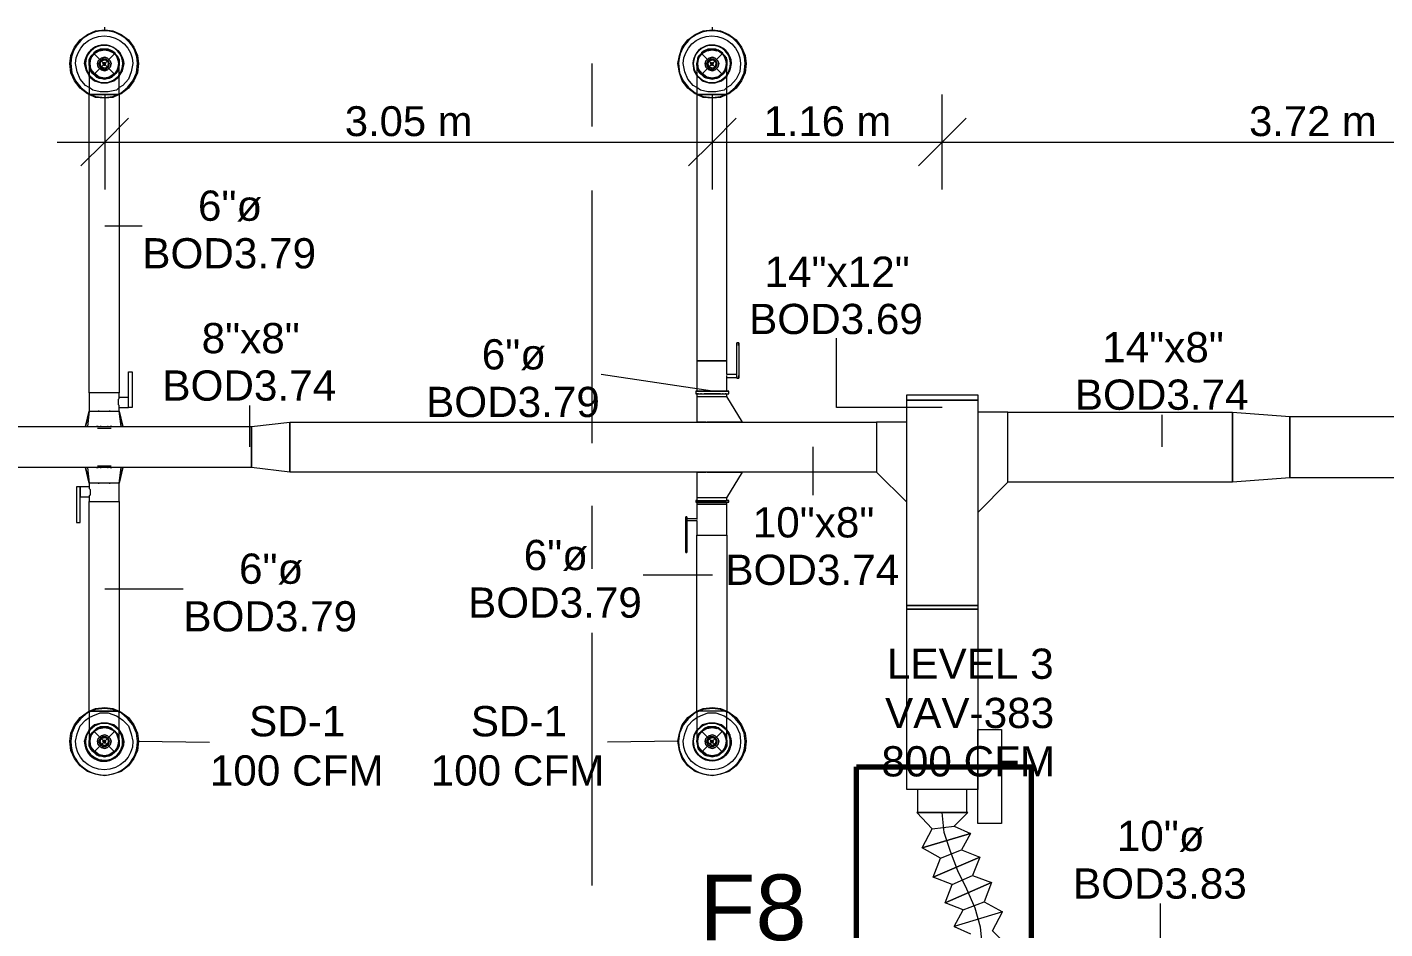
# Model space of a CAD drawing. Header units: metres. Extents: x -2 to 237, y -8 to 52.
# Drawn here: x 28.02 to 34.84, y 14.46 to 18.99 of the extents above; entities that cross this region are included whole.
import ezdxf

# ---------------------------------------------------------------- set-up
doc = ezdxf.new("R2010")
doc.units = ezdxf.units.M
doc.layers.add('HVAC - Ductos', color=5, linetype='Continuous', lineweight=0)
doc.layers.add('PDF_Text', color=7, linetype='Continuous', lineweight=0)
doc.layers.add('PDF_Geometry', color=7, linetype='Continuous', lineweight=0, true_color=0xaaaaaa)
doc.styles.add('PDF Arial-BoldMT-Identity-H', font='arial.ttf')
doc.styles.add('PDF Helvetica', font='')
doc.styles.get('PDF Helvetica').set_extended_font_data('Helvetica')

msp = doc.modelspace()

# ---------------------------------------------------------------- linework, layer by layer
at = {"layer": 'HVAC - Ductos', "lineweight": 0}
for points in [[(28.3321, 17.1513), (28.3321, 18.6494), (28.323, 18.654), (28.2863, 18.6815), (28.2588, 18.7182), (28.2405, 18.7595), (28.2359, 18.8053), (28.2405, 18.8465), (28.2588, 18.8877), (28.2863, 18.9243), (28.323, 18.9519), (28.3642, 18.9702), (28.4101, 18.9748), (28.4513, 18.9702), (28.4925, 18.9519), (28.5291, 18.9243), (28.5566, 18.8877), (28.575, 18.8465), (28.5796, 18.8053), (28.575, 18.7595), (28.5566, 18.7182), (28.5291, 18.6815), (28.4925, 18.654), (28.4833, 18.6494), (28.4833, 17.1513), (28.4741, 17.1513), (28.4605, 17.1513), (28.4467, 17.1513), (28.4283, 17.1513), (28.4101, 17.1513), (28.3871, 17.1513), (28.3688, 17.1513), (28.355, 17.1513), (28.3413, 17.1513)], [(28.3321, 18.8053), (28.3321, 18.8236), (28.3413, 18.8419), (28.355, 18.8557), (28.3413, 18.8419), (28.3321, 18.8236), (28.3321, 18.8053), (28.3321, 18.7961)], [(28.4741, 18.7777), (28.4605, 18.7549), (28.4329, 18.7365), (28.4101, 18.7319), (28.3825, 18.7365), (28.3596, 18.7549), (28.3413, 18.7777), (28.3367, 18.8053), (28.3413, 18.8327), (28.3596, 18.8557), (28.3825, 18.8694), (28.4101, 18.874), (28.4329, 18.8694), (28.4605, 18.8557), (28.4741, 18.8327), (28.4787, 18.8053)], [(28.4605, 18.8602), (28.4467, 18.8694), (28.4283, 18.8786), (28.4101, 18.8786), (28.3871, 18.8786), (28.3688, 18.8694), (28.355, 18.8602), (28.3688, 18.8694), (28.3871, 18.8786), (28.4101, 18.8786), (28.4283, 18.8786), (28.4467, 18.8694)], [(28.3779, 18.819), (28.3734, 18.8053), (28.3779, 18.819), (28.3917, 18.8327), (28.4101, 18.8373), (28.4237, 18.8327), (28.4375, 18.819), (28.4421, 18.8053), (28.4375, 18.819), (28.4237, 18.8327), (28.4101, 18.8373), (28.3917, 18.8327)], [(28.3871, 18.819), (28.3825, 18.8053), (28.3871, 18.819), (28.4009, 18.8281), (28.4146, 18.8281), (28.4283, 18.819), (28.4329, 18.8053), (28.4283, 18.819), (28.4146, 18.8281), (28.4009, 18.8281)], [(28.4237, 18.7869), (28.4101, 18.7823), (28.3917, 18.7869), (28.3871, 18.8053), (28.3917, 18.819), (28.4101, 18.8236), (28.4237, 18.819), (28.4283, 18.8053)], [(28.4833, 18.7961), (28.4833, 18.8053), (28.4833, 18.8236), (28.4741, 18.8419), (28.4605, 18.8557), (28.4741, 18.8419), (28.4833, 18.8236), (28.4833, 18.8053)], [(31.4064, 18.8557), (31.3926, 18.8419), (31.3881, 18.8236), (31.3835, 18.8053), (31.3835, 18.7961), (31.3835, 18.8053), (31.3881, 18.8236), (31.3926, 18.8419)], [(31.5118, 18.8602), (31.498, 18.8694), (31.4797, 18.8786), (31.4614, 18.8786), (31.4385, 18.8786), (31.4202, 18.8694), (31.4064, 18.8602), (31.4202, 18.8694), (31.4385, 18.8786), (31.4614, 18.8786), (31.4797, 18.8786), (31.498, 18.8694)], [(31.4293, 18.819), (31.4248, 18.8053), (31.4293, 18.819), (31.443, 18.8327), (31.4614, 18.8373), (31.4751, 18.8327), (31.4889, 18.819), (31.4934, 18.8053), (31.4889, 18.819), (31.4751, 18.8327), (31.4614, 18.8373), (31.443, 18.8327)], [(31.4385, 18.819), (31.4339, 18.8053), (31.4385, 18.819), (31.4522, 18.8281), (31.466, 18.8281), (31.4797, 18.819), (31.4843, 18.8053), (31.4797, 18.819), (31.466, 18.8281), (31.4522, 18.8281)], [(31.4751, 18.7869), (31.4614, 18.7823), (31.4476, 18.7869), (31.4385, 18.8053), (31.4476, 18.819), (31.4614, 18.8236), (31.4751, 18.819), (31.4797, 18.8053)], [(31.5347, 18.8053), (31.5347, 18.7961), (31.5347, 18.8053), (31.5347, 18.8236), (31.5255, 18.8419), (31.5118, 18.8557), (31.5255, 18.8419), (31.5347, 18.8236)], [(28.3093, 18.8053), (28.3184, 18.7686), (28.3321, 18.7457), (28.3184, 18.7686)], [(28.3367, 18.7411), (28.3596, 18.7228), (28.3917, 18.7091), (28.4237, 18.7091), (28.4559, 18.7228), (28.4787, 18.7411), (28.4833, 18.7503), (28.4787, 18.7411), (28.4559, 18.7228), (28.4237, 18.7091), (28.3917, 18.7091), (28.3596, 18.7228), (28.3367, 18.7411), (28.3321, 18.7503)], [(28.4375, 18.7869), (28.4421, 18.8053), (28.4375, 18.7869), (28.4237, 18.7732), (28.4101, 18.7686), (28.3917, 18.7732), (28.3779, 18.7869), (28.3734, 18.8053), (28.3779, 18.7869), (28.3917, 18.7732), (28.4101, 18.7686), (28.4237, 18.7732)], [(28.4283, 18.7869), (28.4329, 18.8053), (28.4283, 18.7869), (28.4146, 18.7777), (28.4009, 18.7777), (28.3871, 18.7869), (28.3825, 18.8053), (28.3871, 18.7869), (28.4009, 18.7777), (28.4146, 18.7777)], [(28.4055, 18.8099), (28.4009, 18.8053), (28.4055, 18.8099), (28.4101, 18.8099), (28.4146, 18.8053), (28.4101, 18.8099)], [(28.4101, 18.8007), (28.4146, 18.8053), (28.4101, 18.7961), (28.4055, 18.7961), (28.4009, 18.8053), (28.4055, 18.8007)], [(31.3652, 18.8053), (31.3698, 18.7686), (31.3835, 18.7457), (31.3698, 18.7686)], [(31.5072, 18.7182), (31.4751, 18.7091), (31.443, 18.7091), (31.411, 18.7182), (31.3881, 18.7411), (31.3835, 18.7457), (31.3881, 18.7411), (31.3835, 18.7503), (31.3881, 18.7411), (31.411, 18.7228), (31.443, 18.7091), (31.4751, 18.7091), (31.5072, 18.7228), (31.5301, 18.7411), (31.5347, 18.7503), (31.5301, 18.7411), (31.5072, 18.7228), (31.4751, 18.7091), (31.443, 18.7091), (31.411, 18.7228), (31.3881, 18.7411), (31.411, 18.7182), (31.443, 18.7091), (31.4751, 18.7091), (31.5072, 18.7182), (31.5347, 18.7411), (31.5347, 18.7457), (31.5347, 18.7411)], [(31.4889, 18.7869), (31.4934, 18.8053), (31.4889, 18.7869), (31.4751, 18.7732), (31.4614, 18.7686), (31.443, 18.7732), (31.4293, 18.7869), (31.4248, 18.8053), (31.4293, 18.7869), (31.443, 18.7732), (31.4614, 18.7686), (31.4751, 18.7732)], [(31.4797, 18.7869), (31.4843, 18.8053), (31.4797, 18.7869), (31.466, 18.7777), (31.4522, 18.7777), (31.4385, 18.7869), (31.4339, 18.8053), (31.4385, 18.7869), (31.4522, 18.7777), (31.466, 18.7777)], [(31.4614, 18.8007), (31.466, 18.8053), (31.4614, 18.7961), (31.4568, 18.7961), (31.4522, 18.8053), (31.4568, 18.8099), (31.4614, 18.8099), (31.466, 18.8053), (31.4614, 18.8099), (31.4568, 18.8099), (31.4568, 18.8053), (31.4568, 18.8007)], [(28.4833, 18.7411), (28.4559, 18.7182), (28.4237, 18.7091), (28.3917, 18.7091), (28.3596, 18.7182), (28.3321, 18.7411), (28.3321, 18.7457), (28.3321, 18.7411), (28.3596, 18.7182), (28.3917, 18.7091), (28.4237, 18.7091), (28.4559, 18.7182), (28.4833, 18.7411), (28.4833, 18.7457)], [(31.5438, 17.1605), (31.5393, 17.1605), (31.5301, 17.1605), (31.5164, 17.1605), (31.5026, 17.1605), (31.4797, 17.1605), (31.4614, 17.1605), (31.4385, 17.1605), (31.4202, 17.1605), (31.4018, 17.1605), (31.3881, 17.1605), (31.3789, 17.1605), (31.3881, 17.1605), (31.4018, 17.1605), (31.4202, 17.1605), (31.4385, 17.1605), (31.4614, 17.1605), (31.4797, 17.1605), (31.5026, 17.1605), (31.5164, 17.1605), (31.5301, 17.1605), (31.5393, 17.1605)], [(31.3835, 17.1605), (31.3881, 17.1605), (31.3926, 17.1605), (31.4064, 17.1605), (31.4202, 17.1605), (31.4385, 17.1605), (31.4614, 17.1605), (31.4797, 17.1605), (31.498, 17.1605), (31.5118, 17.1605), (31.5255, 17.1605), (31.5347, 17.1605), (31.5255, 17.1605), (31.5118, 17.1605), (31.498, 17.1605), (31.4797, 17.1605), (31.4614, 17.1605), (31.4385, 17.1605), (31.4202, 17.1605), (31.4064, 17.1605), (31.3926, 17.1605), (31.3881, 17.1605), (31.3835, 17.1605), (31.3881, 17.1605), (31.3926, 17.1605), (31.4064, 17.1605), (31.4202, 17.1605), (31.4385, 17.1605), (31.4614, 17.1605), (31.4797, 17.1605), (31.498, 17.1605), (31.5118, 17.1605), (31.5255, 17.1605), (31.5347, 17.1605), (31.5255, 17.1605), (31.5118, 17.1605), (31.498, 17.1605), (31.4797, 17.1605), (31.4614, 17.1605), (31.4385, 17.1605), (31.4202, 17.1605), (31.4064, 17.1605), (31.3926, 17.1605), (31.3881, 17.1605)], [(31.3835, 17.1605), (31.3881, 17.1605), (31.3926, 17.1605), (31.4064, 17.1605), (31.4202, 17.1605), (31.4385, 17.1605), (31.4614, 17.1605), (31.4797, 17.1605), (31.498, 17.1605), (31.5118, 17.1605), (31.5255, 17.1605), (31.5347, 17.1605), (31.5255, 17.1605), (31.5118, 17.1605), (31.498, 17.1605), (31.4797, 17.1605), (31.4614, 17.1605), (31.4385, 17.1605), (31.4202, 17.1605), (31.4064, 17.1605), (31.3926, 17.1605), (31.3881, 17.1605)], [(32.7947, 17.1146), (32.4373, 17.1146), (32.4373, 17.1421), (32.7947, 17.1421)], [(32.7947, 17.1146), (32.7947, 16.0837), (32.4373, 16.0837), (32.4373, 17.1146)], [(28.3825, 17.0597), (28.3779, 17.0597)], [(28.4375, 17.0597), (28.4329, 17.0597)], [(32.9458, 16.7023), (32.9458, 17.0551), (32.7947, 17.0551), (32.7947, 16.5511)], [(34.073, 16.7023), (32.9458, 16.7023), (32.9458, 17.0551), (34.073, 17.0551)], [(34.073, 17.0551), (34.3615, 17.0322), (34.3615, 16.7252), (34.073, 16.7023)], [(29.3401, 16.7527), (29.1477, 16.7756), (29.1477, 16.9818), (29.3401, 17.0046)], [(29.3401, 17.0046), (32.2861, 17.0046), (32.2861, 16.7527), (29.3401, 16.7527)], [(32.2861, 17.0046), (32.2861, 16.7527), (32.4373, 16.6015), (32.4373, 17.0046)], [(37.0235, 16.9818), (37.0235, 16.7756), (40.1573, 16.7756), (40.1573, 16.9818), (40.1848, 16.9818), (40.1848, 16.7756), (40.1573, 16.7756), (40.1573, 16.9818), (37.0235, 16.9818), (37.0235, 16.7756), (36.6341, 16.7252), (36.6341, 17.0322), (36.6341, 16.7252), (34.3615, 16.7252), (34.3615, 17.0322), (36.6341, 17.0322)], [(28.3779, 16.6977), (28.3825, 16.6977)], [(28.4329, 16.6977), (28.4375, 16.6977)], [(28.4833, 16.6061), (28.4833, 15.5523), (28.4925, 15.5477), (28.5291, 15.5202), (28.5566, 15.4836), (28.575, 15.4423), (28.5796, 15.4011), (28.575, 15.3552), (28.5566, 15.314), (28.5291, 15.2774), (28.4925, 15.2499), (28.4513, 15.2362), (28.4101, 15.227), (28.3642, 15.2362), (28.323, 15.2499), (28.2863, 15.2774), (28.2588, 15.314), (28.2405, 15.3552), (28.2359, 15.4011), (28.2405, 15.4423), (28.2588, 15.4836), (28.2863, 15.5202), (28.323, 15.5477), (28.3321, 15.5523), (28.3321, 16.6061), (28.3413, 16.6061), (28.355, 16.6061), (28.3688, 16.6061), (28.3871, 16.6061), (28.4101, 16.6061), (28.4283, 16.6061), (28.4467, 16.6061), (28.4605, 16.6061), (28.4741, 16.6061)], [(32.4373, 16.0654), (32.4373, 16.0837), (32.7947, 16.0837), (32.7947, 16.0654)], [(32.4373, 15.1583), (32.4373, 16.0654), (32.7947, 16.0654), (32.7947, 15.1583)], [(28.3321, 15.4607), (28.3596, 15.4836), (28.3917, 15.4927), (28.4237, 15.4927), (28.4559, 15.4836), (28.4833, 15.4607), (28.4833, 15.4561), (28.4833, 15.4607), (28.4559, 15.4836), (28.4237, 15.4927), (28.3917, 15.4927), (28.3596, 15.4836), (28.3321, 15.4607), (28.3321, 15.4561)], [(28.4787, 15.4607), (28.4559, 15.479), (28.4237, 15.4927), (28.3917, 15.4927), (28.3596, 15.479), (28.3367, 15.4607), (28.3321, 15.4515), (28.3367, 15.4607), (28.3596, 15.479), (28.3917, 15.4927), (28.4237, 15.4927), (28.4559, 15.479), (28.4787, 15.4607), (28.4833, 15.4515)], [(31.3881, 15.4607), (31.411, 15.4836), (31.443, 15.4927), (31.4751, 15.4927), (31.5072, 15.4836), (31.5347, 15.4607), (31.5347, 15.4561), (31.5347, 15.4607), (31.5072, 15.4836), (31.4751, 15.4927), (31.443, 15.4927), (31.411, 15.4836), (31.3881, 15.4607), (31.3835, 15.4561)], [(31.5301, 15.4607), (31.5072, 15.479), (31.4751, 15.4927), (31.443, 15.4927), (31.411, 15.479), (31.3881, 15.4607), (31.3835, 15.4515), (31.3881, 15.4607), (31.411, 15.479), (31.443, 15.4927), (31.4751, 15.4927), (31.5072, 15.479), (31.5301, 15.4607), (31.5347, 15.4515)], [(28.3321, 15.4561), (28.3184, 15.4332), (28.3093, 15.4011), (28.3184, 15.4332)], [(28.4787, 15.3828), (28.4696, 15.3644), (28.4605, 15.3461), (28.4467, 15.337), (28.4283, 15.3278), (28.4101, 15.3278), (28.3871, 15.3278), (28.3688, 15.337), (28.355, 15.3461), (28.3459, 15.3644), (28.3367, 15.3828), (28.3321, 15.4011), (28.3367, 15.4194), (28.3459, 15.4378), (28.355, 15.4515), (28.3688, 15.4652), (28.3871, 15.4698), (28.4101, 15.4744), (28.4283, 15.4698), (28.4467, 15.4652), (28.4605, 15.4515), (28.4696, 15.4378), (28.4787, 15.4194), (28.4833, 15.4011)], [(28.4741, 15.3736), (28.4605, 15.3507), (28.4329, 15.3324), (28.4101, 15.3278), (28.3825, 15.3324), (28.3596, 15.3507), (28.3413, 15.3736), (28.3367, 15.4011), (28.3413, 15.4286), (28.3596, 15.4515), (28.3825, 15.4652), (28.4101, 15.4698), (28.4329, 15.4652), (28.4605, 15.4515), (28.4741, 15.4286), (28.4787, 15.4011)], [(28.3779, 15.4148), (28.3734, 15.4011), (28.3779, 15.4148), (28.3917, 15.4286), (28.4101, 15.4332), (28.4237, 15.4286), (28.4375, 15.4148), (28.4421, 15.4011), (28.4375, 15.4148), (28.4237, 15.4286), (28.4101, 15.4332), (28.3917, 15.4286)], [(28.3871, 15.4148), (28.3825, 15.4011), (28.3871, 15.4148), (28.4009, 15.424), (28.4146, 15.424), (28.4283, 15.4148), (28.4329, 15.4011), (28.4283, 15.4148), (28.4146, 15.424), (28.4009, 15.424)], [(28.4237, 15.3874), (28.4101, 15.3782), (28.3917, 15.3874), (28.3871, 15.4011), (28.3917, 15.4148), (28.4101, 15.4194), (28.4237, 15.4148), (28.4283, 15.4011)], [(31.3835, 15.4561), (31.3698, 15.4332), (31.3652, 15.4011), (31.3698, 15.4332)], [(31.5301, 15.3828), (31.5255, 15.3644), (31.5118, 15.3461), (31.498, 15.337), (31.4797, 15.3278), (31.4614, 15.3278), (31.443, 15.3278), (31.4248, 15.337), (31.4064, 15.3461), (31.3972, 15.3644), (31.3881, 15.3828), (31.3881, 15.4011), (31.3881, 15.4194), (31.3972, 15.4378), (31.4064, 15.4515), (31.4248, 15.4652), (31.443, 15.4698), (31.4614, 15.4744), (31.4797, 15.4698), (31.498, 15.4652), (31.5118, 15.4515), (31.5255, 15.4378), (31.5301, 15.4194), (31.5347, 15.4011)], [(31.4293, 15.4148), (31.4248, 15.4011), (31.4293, 15.4148), (31.443, 15.4286), (31.4614, 15.4332), (31.4751, 15.4286), (31.4889, 15.4148), (31.4934, 15.4011), (31.4889, 15.4148), (31.4751, 15.4286), (31.4614, 15.4332), (31.443, 15.4286)], [(31.4385, 15.4148), (31.4339, 15.4011), (31.4385, 15.4148), (31.4522, 15.424), (31.466, 15.424), (31.4797, 15.4148), (31.4843, 15.4011), (31.4797, 15.4148), (31.466, 15.424), (31.4522, 15.424)], [(31.4751, 15.3874), (31.4614, 15.3782), (31.4476, 15.3874), (31.4385, 15.4011), (31.4476, 15.4148), (31.4614, 15.4194), (31.4751, 15.4148), (31.4797, 15.4011)], [(32.9138, 14.9887), (32.7947, 14.9887), (32.7947, 15.4607), (32.9138, 15.4607)], [(28.4833, 15.4011), (28.4833, 15.3782), (28.4741, 15.3598), (28.4605, 15.3461), (28.4467, 15.3324), (28.4283, 15.3278), (28.4101, 15.3232), (28.3871, 15.3278), (28.3688, 15.3324), (28.355, 15.3461), (28.3413, 15.3598), (28.3321, 15.3782), (28.3321, 15.4011), (28.3321, 15.4057), (28.3321, 15.4011), (28.3321, 15.3782), (28.3413, 15.3598), (28.355, 15.3461), (28.3688, 15.3324), (28.3871, 15.3278), (28.4101, 15.3232), (28.4283, 15.3278), (28.4467, 15.3324), (28.4605, 15.3461), (28.4741, 15.3598), (28.4833, 15.3782), (28.4833, 15.4011), (28.4833, 15.4057)], [(28.4375, 15.3828), (28.4421, 15.4011), (28.4375, 15.3828), (28.4237, 15.369), (28.4101, 15.3644), (28.3917, 15.369), (28.3779, 15.3828), (28.3734, 15.4011), (28.3779, 15.3828), (28.3917, 15.369), (28.4101, 15.3644), (28.4237, 15.369)], [(28.4283, 15.3828), (28.4329, 15.4011), (28.4283, 15.3828), (28.4146, 15.3736), (28.4009, 15.3736), (28.3871, 15.3828), (28.3825, 15.4011), (28.3871, 15.3828), (28.4009, 15.3782), (28.4146, 15.3782)], [(28.4055, 15.4057), (28.4009, 15.4011), (28.4055, 15.4057), (28.4101, 15.4057), (28.4146, 15.4011), (28.4101, 15.4057)], [(28.4101, 15.3965), (28.4146, 15.4011), (28.4101, 15.3919), (28.4055, 15.3919), (28.4009, 15.4011), (28.4055, 15.3965)], [(31.4889, 15.3828), (31.4934, 15.4011), (31.4889, 15.3828), (31.4751, 15.369), (31.4614, 15.3644), (31.443, 15.369), (31.4293, 15.3828), (31.4248, 15.4011), (31.4293, 15.3828), (31.443, 15.369), (31.4614, 15.3644), (31.4751, 15.369)], [(31.4797, 15.3828), (31.4843, 15.4011), (31.4797, 15.3828), (31.466, 15.3736), (31.4522, 15.3736), (31.4385, 15.3828), (31.4339, 15.4011), (31.4385, 15.3828), (31.4522, 15.3782), (31.466, 15.3782)], [(31.4614, 15.3965), (31.466, 15.4011), (31.4614, 15.3919), (31.4568, 15.3919), (31.4522, 15.4011), (31.4568, 15.4057), (31.4614, 15.4057), (31.466, 15.4011), (31.4614, 15.4057), (31.4568, 15.4057), (31.4568, 15.4011), (31.4568, 15.3965)], [(32.4922, 15.0437), (32.4968, 15.0437), (32.5152, 15.0437), (32.5426, 15.0437), (32.5747, 15.0437), (32.616, 15.0437), (32.6526, 15.0437), (32.6893, 15.0437), (32.7167, 15.0437), (32.7351, 15.0437), (32.7397, 15.0437), (32.7397, 15.1583), (32.7351, 15.1583), (32.7259, 15.1583), (32.703, 15.1583), (32.6801, 15.1583), (32.648, 15.1583), (32.616, 15.1583), (32.5839, 15.1583), (32.5518, 15.1583), (32.5289, 15.1583), (32.506, 15.1583), (32.4968, 15.1583), (32.4922, 15.1583), (32.4922, 15.0437), (32.4877, 15.0437), (32.4968, 15.0437), (32.5152, 15.0437), (32.5426, 15.0437), (32.5747, 15.0437), (32.616, 15.0437), (32.6526, 15.0437), (32.6893, 15.0437), (32.7167, 15.0437), (32.7351, 15.0437), (32.7443, 15.0437), (32.7397, 15.0437), (32.7351, 15.0437), (32.7167, 15.0437), (32.6893, 15.0437), (32.6526, 15.0437), (32.616, 15.0437), (32.5747, 15.0437), (32.5426, 15.0437), (32.5152, 15.0437), (32.4968, 15.0437)], [(32.4922, 15.0437), (32.4968, 15.0437), (32.506, 15.0437), (32.5289, 15.0437), (32.5518, 15.0437), (32.5839, 15.0437), (32.616, 15.0437), (32.648, 15.0437), (32.6801, 15.0437), (32.703, 15.0437), (32.7259, 15.0437), (32.7351, 15.0437), (32.7397, 15.0437), (32.7351, 15.0437), (32.7259, 15.0437), (32.703, 15.0437), (32.6801, 15.0437), (32.648, 15.0437), (32.616, 15.0437), (32.5839, 15.0437), (32.5518, 15.0437), (32.5289, 15.0437), (32.506, 15.0437), (32.4968, 15.0437)]]:
    msp.add_lwpolyline(points, close=True, dxfattribs=at)
for points in [[(28.4833, 18.654), (28.4925, 18.6586), (28.5245, 18.6861), (28.5521, 18.7182), (28.5704, 18.7595), (28.575, 18.8053, 0.986365), (28.2405, 18.8053), (28.2451, 18.7595), (28.2634, 18.7182), (28.2909, 18.6861), (28.323, 18.6586), (28.3321, 18.654)], [(31.5347, 18.654), (31.5438, 18.6586), (31.5759, 18.6861), (31.6035, 18.7182), (31.6217, 18.7595), (31.6263, 18.8053, 0.986365), (31.2919, 18.8053), (31.2965, 18.7595), (31.3148, 18.7182), (31.3423, 18.6861), (31.3743, 18.6586), (31.3835, 18.654)], [(28.3321, 18.6861), (28.3138, 18.6953), (28.2863, 18.7274), (28.2726, 18.764), (28.2634, 18.8053, -0.962323), (28.5521, 18.8053), (28.5429, 18.764), (28.5291, 18.7274), (28.5017, 18.6953), (28.4833, 18.6861)], [(31.3835, 18.6861), (31.3652, 18.6953), (31.3377, 18.7274), (31.324, 18.764), (31.3148, 18.8053, -0.962314), (31.6035, 18.8053), (31.5989, 18.764), (31.5805, 18.7274), (31.553, 18.6953), (31.5347, 18.6861)], [(28.3321, 15.5477), (28.323, 15.5431), (28.2909, 15.5156), (28.2634, 15.4836), (28.2451, 15.4423), (28.2405, 15.4011, 1.013803), (28.575, 15.4011), (28.5704, 15.4423), (28.5521, 15.4836), (28.5245, 15.5156), (28.4925, 15.5431), (28.4833, 15.5477)], [(31.3835, 15.5477), (31.3743, 15.5431), (31.3423, 15.5156), (31.3148, 15.4836), (31.2965, 15.4423), (31.2919, 15.4011, 1.013803), (31.6263, 15.4011), (31.6217, 15.4423), (31.6035, 15.4836), (31.5759, 15.5156), (31.5438, 15.5431), (31.5347, 15.5477)], [(28.4833, 15.5202), (28.5017, 15.5065), (28.5291, 15.479), (28.5429, 15.4378), (28.5521, 15.4011, -0.994602), (28.2634, 15.4011), (28.2726, 15.4378), (28.2863, 15.479), (28.3138, 15.5065), (28.3321, 15.5202)], [(31.5347, 15.5202), (31.553, 15.5065), (31.5805, 15.479), (31.5989, 15.4378), (31.6035, 15.4011, -0.994589), (31.3148, 15.4011), (31.324, 15.4378), (31.3377, 15.479), (31.3652, 15.5065), (31.3835, 15.5202)]]:
    msp.add_lwpolyline(points, format="xyb", dxfattribs=at)
for points in [[(28.4101, 18.9748), (28.4101, 18.9885)], [(31.3835, 18.8053), (31.3835, 18.7961), (31.3835, 18.7777), (31.3835, 18.7503), (31.3835, 18.7136), (31.3835, 18.6678), (31.3835, 18.6494), (31.3743, 18.654), (31.3377, 18.6815), (31.3102, 18.7182), (31.2965, 18.7595), (31.2873, 18.8053), (31.2965, 18.8465), (31.3102, 18.8877), (31.3377, 18.9243), (31.3743, 18.9519), (31.4156, 18.9702), (31.4614, 18.9748), (31.5026, 18.9702), (31.5438, 18.9519), (31.5805, 18.9243), (31.608, 18.8877), (31.6263, 18.8465), (31.6309, 18.8053), (31.6263, 18.7595), (31.608, 18.7182), (31.5805, 18.6815), (31.5438, 18.654), (31.5347, 18.6494), (31.5347, 18.6953), (31.5347, 18.7365), (31.5347, 18.7686), (31.5347, 18.7915), (31.5347, 18.8007)], [(31.4614, 18.9748), (31.4614, 18.9885)], [(28.4605, 18.8602), (28.4605, 18.8557), (28.4696, 18.8419), (28.4787, 18.8236), (28.4833, 18.8053), (28.4787, 18.7823), (28.4696, 18.7686), (28.4605, 18.7503), (28.4467, 18.7411), (28.4283, 18.7319), (28.4101, 18.7319), (28.3871, 18.7319), (28.3688, 18.7411), (28.355, 18.7503), (28.3459, 18.7686), (28.3367, 18.7823), (28.3321, 18.8053), (28.3367, 18.8236), (28.3459, 18.8419), (28.355, 18.8557)], [(28.3413, 18.7777), (28.3321, 18.8053), (28.3413, 18.8281)], [(28.3367, 18.8281), (28.3367, 18.8327), (28.3413, 18.8373)], [(28.3413, 18.8327), (28.355, 18.8557), (28.3779, 18.8694)], [(28.355, 18.8602), (28.355, 18.8557), (28.3688, 18.8694), (28.3871, 18.874), (28.4101, 18.8786), (28.4283, 18.874), (28.4467, 18.8694), (28.4605, 18.8557)], [(28.355, 18.8602), (28.355, 18.8602)], [(28.3779, 18.874), (28.3825, 18.874)], [(28.3825, 18.874), (28.4101, 18.8786), (28.4329, 18.874)], [(28.4329, 18.874), (28.4375, 18.874)], [(28.4375, 18.8694), (28.4605, 18.8557), (28.4741, 18.8327)], [(28.4787, 18.8281), (28.4833, 18.8053), (28.4787, 18.7777), (28.4787, 18.7732), (28.4741, 18.7732), (28.4605, 18.7503), (28.4741, 18.764), (28.4833, 18.7823), (28.4833, 18.7961)], [(28.4741, 18.8373), (28.4787, 18.8327), (28.4787, 18.8281)], [(31.4339, 18.7365), (31.4614, 18.7319), (31.4843, 18.7365), (31.4614, 18.7319), (31.4339, 18.7365), (31.411, 18.7549), (31.3926, 18.7777), (31.3881, 18.8053), (31.3926, 18.8327), (31.411, 18.8557), (31.4339, 18.8694), (31.4614, 18.874), (31.4843, 18.8694)], [(31.5118, 18.8602), (31.5118, 18.8557), (31.5255, 18.8419), (31.5301, 18.8236), (31.5347, 18.8053), (31.5301, 18.7823), (31.5255, 18.7686), (31.5118, 18.7503), (31.498, 18.7411), (31.4797, 18.7319), (31.4614, 18.7319), (31.443, 18.7319), (31.4248, 18.7411), (31.4064, 18.7503), (31.3972, 18.7686), (31.3881, 18.7823), (31.3881, 18.8053), (31.3881, 18.8236), (31.3972, 18.8419), (31.4064, 18.8557)], [(31.3881, 18.8281), (31.3881, 18.8327), (31.3926, 18.8373)], [(31.3926, 18.7777), (31.3881, 18.8053), (31.3926, 18.8281)], [(31.3926, 18.8327), (31.4064, 18.8557), (31.4293, 18.8694)], [(31.4064, 18.8602), (31.4064, 18.8557), (31.4248, 18.8694), (31.443, 18.874), (31.4614, 18.8786), (31.4797, 18.874), (31.498, 18.8694), (31.5118, 18.8557)], [(31.4293, 18.874), (31.4339, 18.874)], [(31.4339, 18.874), (31.4614, 18.8786), (31.4843, 18.874)], [(31.4843, 18.874), (31.4889, 18.874), (31.4934, 18.874)], [(31.5255, 18.8327), (31.5118, 18.8557), (31.4889, 18.8694), (31.5118, 18.8557), (31.5255, 18.8327), (31.5301, 18.8053), (31.5255, 18.7777), (31.5118, 18.7549), (31.4889, 18.7365), (31.5118, 18.7503), (31.5255, 18.7732)], [(31.5301, 18.8373), (31.5301, 18.8327), (31.5301, 18.8281)], [(31.5301, 18.8281), (31.5347, 18.8053), (31.5301, 18.7777), (31.5301, 18.7732)], [(28.3321, 18.8053), (28.3321, 18.7961), (28.3321, 18.7777), (28.3321, 18.7503), (28.3321, 18.7136), (28.3321, 18.6678), (28.3321, 18.6494), (28.3413, 18.6494), (28.355, 18.6494), (28.3688, 18.6494), (28.3871, 18.6494), (28.4101, 18.6494), (28.4283, 18.6494), (28.4467, 18.6494), (28.4605, 18.6494), (28.4741, 18.6494), (28.4833, 18.6494), (28.4833, 18.6953), (28.4833, 18.7365), (28.4833, 18.7686), (28.4833, 18.7915), (28.4833, 18.8007)], [(28.3321, 18.7961), (28.3321, 18.7823), (28.3413, 18.764), (28.355, 18.7503), (28.3688, 18.7365), (28.3871, 18.7319), (28.4101, 18.7274), (28.4283, 18.7319), (28.4467, 18.7365), (28.4605, 18.7503), (28.4375, 18.7365), (28.4375, 18.7319), (28.4329, 18.7319)], [(28.3825, 18.7319), (28.3779, 18.7319), (28.3779, 18.7365), (28.355, 18.7503), (28.3413, 18.7732), (28.3367, 18.7732), (28.3367, 18.7777)], [(28.4833, 18.8007), (28.4833, 18.8053)], [(31.3835, 18.7961), (31.3881, 18.7823), (31.3926, 18.764), (31.4064, 18.7503), (31.3926, 18.7732), (31.3881, 18.7732), (31.3881, 18.7777)], [(31.4339, 18.7319), (31.4293, 18.7319), (31.4293, 18.7365), (31.4064, 18.7503), (31.4202, 18.7365), (31.4385, 18.7319), (31.4614, 18.7274), (31.4797, 18.7319), (31.498, 18.7365), (31.5118, 18.7503), (31.5255, 18.764), (31.5347, 18.7823), (31.5347, 18.7961)], [(31.5301, 18.7732), (31.5301, 18.7732)], [(31.5347, 18.8007), (31.5347, 18.8053)], [(28.4833, 18.6861), (28.4696, 18.6724), (28.4283, 18.6632), (28.3871, 18.6632), (28.3504, 18.6724), (28.3321, 18.6861)], [(28.4329, 18.7365), (28.4101, 18.7319), (28.3825, 18.7365)], [(31.5347, 18.6861), (31.521, 18.6724), (31.4797, 18.6632), (31.4385, 18.6632), (31.4018, 18.6724), (31.3835, 18.6861)], [(31.4934, 18.7365), (31.4889, 18.7319), (31.4843, 18.7319)], [(28.3321, 18.654), (28.3642, 18.6403), (28.4101, 18.6357), (28.4513, 18.6403), (28.4833, 18.654)], [(28.4833, 18.6494), (28.4513, 18.6357), (28.4101, 18.6312), (28.3642, 18.6357), (28.3321, 18.6494)], [(28.4833, 18.6494), (28.4741, 18.6494), (28.4605, 18.6494), (28.4467, 18.6494), (28.4283, 18.6494), (28.4101, 18.6494), (28.3871, 18.6494), (28.3688, 18.6494), (28.355, 18.6494), (28.3413, 18.6494), (28.3321, 18.6494)], [(28.4101, 18.6494), (28.4101, 18.4112), (28.4101, 18.173)], [(31.3835, 18.654), (31.4156, 18.6403), (31.4614, 18.6357), (31.5026, 18.6403), (31.5347, 18.654)], [(31.5347, 18.6494), (31.5026, 18.6357), (31.4614, 18.6312), (31.4156, 18.6357), (31.3835, 18.6494)], [(31.5851, 17.2429), (31.5347, 17.2429), (31.5347, 17.3116), (31.5255, 17.3116), (31.5118, 17.3116), (31.498, 17.3116), (31.4797, 17.3116), (31.4614, 17.3116), (31.4385, 17.3116), (31.4202, 17.3116), (31.4064, 17.3116), (31.3926, 17.3116), (31.3881, 17.3116), (31.3835, 17.3116), (31.3881, 17.3116), (31.3926, 17.3116), (31.4064, 17.3116), (31.4202, 17.3116), (31.4385, 17.3116), (31.4614, 17.3116), (31.4797, 17.3116), (31.498, 17.3116), (31.5118, 17.3116), (31.5255, 17.3116), (31.5347, 17.3116), (31.5347, 18.6494), (31.5255, 18.6494), (31.5118, 18.6494), (31.498, 18.6494), (31.4797, 18.6494), (31.4614, 18.6494), (31.4385, 18.6494), (31.4202, 18.6494), (31.4064, 18.6494), (31.3926, 18.6494), (31.3881, 18.6494), (31.3835, 18.6494), (31.3835, 17.3116), (31.3835, 17.1605)], [(31.3835, 18.6494), (31.3881, 18.6494), (31.3926, 18.6494), (31.4064, 18.6494), (31.4202, 18.6494), (31.4385, 18.6494), (31.4614, 18.6494), (31.4797, 18.6494), (31.498, 18.6494), (31.5118, 18.6494), (31.5255, 18.6494), (31.5347, 18.6494)], [(31.4614, 18.173), (31.4614, 18.4112), (31.4614, 18.6494)], [(32.616, 18.173), (32.616, 18.4112), (32.616, 18.6494)], [(28.5291, 18.5304), (28.4101, 18.4112), (28.2909, 18.2921)], [(31.5805, 18.5304), (31.4614, 18.4112), (31.3423, 18.2921)], [(32.7351, 18.5304), (32.616, 18.4112), (32.4968, 18.2921)], [(28.1718, 18.4112), (31.4614, 18.4112), (32.616, 18.4112), (36.3362, 18.4112), (40.2031, 18.4112)], [(28.4101, 17.9897), (28.5979, 17.9897)], [(31.5851, 17.4033), (31.5851, 17.4033)], [(31.5943, 17.4033), (31.5851, 17.4033)], [(31.5851, 17.2337), (31.5851, 17.2292), (31.5851, 17.2246), (31.5851, 17.2292), (31.5851, 17.2337), (31.5851, 17.2383), (31.5851, 17.3895), (31.5851, 17.3941), (31.5851, 17.3987), (31.5851, 17.4033), (31.5851, 17.3987), (31.5851, 17.3941), (31.5851, 17.3895)], [(31.5943, 17.4033), (31.5943, 17.4033)], [(31.5943, 17.3895), (31.5943, 17.3941), (31.5943, 17.3987), (31.5943, 17.4033), (31.5943, 17.3987), (31.5943, 17.3941), (31.5943, 17.3895), (31.5943, 17.2383), (31.5943, 17.2337), (31.5943, 17.2292), (31.5943, 17.2246), (31.5943, 17.2292), (31.5943, 17.2337), (31.5943, 17.2383)], [(32.616, 17.078), (32.0845, 17.078), (32.0845, 17.4262)], [(28.3321, 17.0597), (28.3367, 17.0597), (28.3413, 17.0597), (28.355, 17.0597), (28.3688, 17.0597), (28.3871, 17.0597), (28.4101, 17.0597), (28.4283, 17.0597), (28.4467, 17.0597), (28.4605, 17.0597), (28.4741, 17.0597), (28.4787, 17.0597), (28.4833, 17.0597), (28.4833, 17.078), (28.5291, 17.078), (28.5291, 17.2567), (28.5475, 17.2567), (28.5475, 17.078), (28.5291, 17.078)], [(31.4614, 17.1605), (30.9024, 17.2429)], [(31.5347, 17.2429), (31.5347, 17.2429)], [(31.5347, 17.2429), (31.5347, 17.2429)], [(31.5347, 17.1605), (31.5347, 17.2292), (31.5851, 17.2292), (31.5851, 17.2337), (31.5851, 17.2383)], [(31.5347, 17.2292), (31.5347, 17.2337), (31.5347, 17.2383)], [(31.5347, 17.2292), (31.5347, 17.2292)], [(31.5347, 17.2292), (31.5347, 17.2292)], [(31.5347, 17.2292), (31.5347, 17.2292)], [(31.5851, 17.2292), (31.5851, 17.2292)], [(31.5851, 17.2246), (31.5851, 17.2246)], [(31.5851, 17.2246), (31.5943, 17.2246)], [(31.5943, 17.2246), (31.5943, 17.2246)], [(28.5291, 17.0826), (28.5291, 17.0871), (28.5291, 17.0917), (28.5291, 17.1009), (28.5291, 17.1055), (28.5291, 17.1101), (28.5291, 17.1192), (28.5291, 17.1238), (28.5291, 17.1284), (28.4833, 17.1284), (28.4833, 17.1513), (28.4741, 17.1513), (28.4605, 17.1513), (28.4467, 17.1513), (28.4283, 17.1513), (28.4101, 17.1513), (28.3871, 17.1513), (28.3688, 17.1513), (28.355, 17.1513), (28.3413, 17.1513), (28.3321, 17.1513), (28.3321, 17.0597), (28.323, 16.9818)], [(28.4833, 17.078), (28.4833, 17.0826), (28.4833, 17.0871), (28.4787, 17.0917), (28.4787, 17.1009), (28.4787, 17.1101), (28.4787, 17.1192), (28.4833, 17.1238), (28.4833, 17.1284)], [(31.3835, 17.1467), (31.3789, 17.1467), (31.3881, 17.1467), (31.4018, 17.1467), (31.4202, 17.1467), (31.4385, 17.1467), (31.4614, 17.1467), (31.4797, 17.1467), (31.5026, 17.1467), (31.5164, 17.1467), (31.5301, 17.1467), (31.5393, 17.1467), (31.5438, 17.1467), (31.5438, 17.1605)], [(31.3789, 17.1605), (31.3789, 17.1467)], [(31.3835, 17.1605), (31.3835, 17.1605)], [(31.3926, 17.1467), (31.3881, 17.1467), (31.3835, 17.1467), (31.3835, 17.1329), (31.3881, 17.1329), (31.3926, 17.1329), (31.4064, 17.1329), (31.4202, 17.1329), (31.4385, 17.1329), (31.4614, 17.1329), (31.4797, 17.1329), (31.498, 17.1329), (31.5118, 17.1329), (31.5255, 17.1329), (31.5347, 17.1329), (31.5347, 17.1467), (31.5393, 17.1467), (31.5438, 17.1467)], [(31.3835, 17.1329), (31.3835, 17.0046), (31.3881, 17.0046), (31.4064, 17.0046), (31.4293, 17.0046), (31.4064, 17.0046), (31.3881, 17.0046), (31.3835, 17.0046)], [(31.4064, 17.1467), (31.4018, 17.1467)], [(31.5026, 17.1467), (31.498, 17.1467), (31.4797, 17.1467), (31.4614, 17.1467), (31.4385, 17.1467), (31.4202, 17.1467)], [(31.4293, 17.1329), (31.4339, 17.1329)], [(31.6126, 17.0046), (31.608, 17.0046), (31.5897, 17.0046), (31.5668, 17.0046), (31.5347, 17.0046), (31.4614, 17.0046), (31.4339, 17.0046), (31.4614, 17.0046), (31.5347, 17.0046), (31.5668, 17.0046), (31.5897, 17.0046), (31.608, 17.0046), (31.6126, 17.0046), (31.5347, 17.1329)], [(31.4843, 17.1329), (31.4889, 17.1329), (31.4934, 17.1329)], [(31.5164, 17.1467), (31.5118, 17.1467)], [(31.5301, 17.1467), (31.5255, 17.1467)], [(31.5347, 17.1605), (31.5347, 17.1605)], [(31.5347, 17.1467), (31.5347, 17.1467)], [(28.3138, 16.9818), (28.3321, 17.0597), (28.3138, 16.9818), (28.3184, 16.9818), (28.323, 16.9818), (28.3321, 16.9818)], [(28.3367, 17.0597), (28.3367, 17.0597)], [(28.3367, 17.0597), (28.3367, 17.0597)], [(28.5017, 16.9818), (28.4833, 17.0597), (28.5017, 16.9818)], [(28.4925, 16.9818), (28.4833, 17.0597)], [(29.1385, 16.881), (29.1385, 17.0871)], [(28.3688, 16.7756), (28.3779, 16.7756), (27.7365, 16.7756), (27.7365, 16.9818), (28.3779, 16.9818), (28.3688, 16.9818)], [(28.3138, 16.9818), (28.3138, 16.9818)], [(28.3276, 16.9818), (28.3276, 16.9818)], [(28.3367, 16.9818), (28.355, 16.9818)], [(28.3596, 16.9818), (28.3642, 16.9818), (28.3734, 16.9818), (28.3963, 16.9818), (28.4192, 16.9818), (28.4421, 16.9818), (28.4513, 16.9818), (28.4559, 16.9818), (28.4605, 16.9818), (28.4787, 16.9818)], [(28.3917, 16.9818), (28.3871, 16.9818)], [(28.4283, 16.9818), (28.4237, 16.9818)], [(28.4467, 16.9818), (28.4375, 16.9818), (29.1477, 16.9818), (29.1477, 16.7756), (28.4375, 16.7756), (28.4467, 16.7756)], [(28.4833, 16.9818), (28.4925, 16.9818), (28.4971, 16.9818), (28.5017, 16.9818)], [(28.5017, 16.9818), (28.5017, 16.9818)], [(33.7201, 16.881), (33.7201, 17.0413)], [(28.4421, 16.9726), (28.4192, 16.9726), (28.3963, 16.9726), (28.3734, 16.9726)], [(31.9654, 16.881), (31.9654, 16.6381)], [(28.4833, 16.6977), (28.4787, 16.6977), (28.4741, 16.6977), (28.4605, 16.6977), (28.4467, 16.6977), (28.4283, 16.6977), (28.4101, 16.6977), (28.3871, 16.6977), (28.3688, 16.6977), (28.355, 16.6977), (28.3413, 16.6977), (28.3367, 16.6977), (28.3321, 16.6977), (28.3321, 16.6794), (28.2863, 16.6794), (28.268, 16.6794), (28.268, 16.5007), (28.2863, 16.5007), (28.2863, 16.6794), (28.2863, 16.6748), (28.2863, 16.6702), (28.2863, 16.6657), (28.2863, 16.6611), (28.2863, 16.6519), (28.2863, 16.6473), (28.2863, 16.6381), (28.2863, 16.6335), (28.2863, 16.629), (28.3321, 16.629), (28.3321, 16.6061), (28.3413, 16.6061), (28.355, 16.6061), (28.3688, 16.6061), (28.3871, 16.6061), (28.4101, 16.6061), (28.4283, 16.6061), (28.4467, 16.6061), (28.4605, 16.6061), (28.4741, 16.6061), (28.4833, 16.6061), (28.4833, 16.6977), (28.4925, 16.7756)], [(28.3321, 16.7756), (28.323, 16.7756), (28.3184, 16.7756), (28.3138, 16.7756)], [(28.3138, 16.7756), (28.3321, 16.6977), (28.3138, 16.7756)], [(28.3138, 16.7756), (28.3138, 16.7756)], [(28.323, 16.7756), (28.3321, 16.6977)], [(28.355, 16.7756), (28.3367, 16.7756)], [(28.4787, 16.7756), (28.4605, 16.7756), (28.4559, 16.7756), (28.4513, 16.7756), (28.4421, 16.7756), (28.4192, 16.7756), (28.3963, 16.7756), (28.3734, 16.7756), (28.3642, 16.7756), (28.3596, 16.7756)], [(28.3734, 16.7848), (28.3963, 16.7848), (28.4192, 16.7848), (28.4421, 16.7848)], [(28.3871, 16.7756), (28.3917, 16.7756)], [(28.4237, 16.7756), (28.4283, 16.7756)], [(28.5017, 16.7756), (28.4833, 16.6977), (28.5017, 16.7756), (28.4971, 16.7756), (28.4925, 16.7756), (28.4833, 16.7756)], [(28.4879, 16.7756), (28.4879, 16.7756)], [(28.5017, 16.7756), (28.5017, 16.7756)], [(31.3835, 16.7527), (31.3881, 16.7527), (31.4064, 16.7527), (31.4293, 16.7527), (31.4064, 16.7527), (31.3881, 16.7527), (31.3835, 16.7527), (31.3835, 16.6244)], [(31.5347, 16.6244), (31.6126, 16.7527), (31.608, 16.7527), (31.5897, 16.7527), (31.5668, 16.7527), (31.5347, 16.7527), (31.4614, 16.7527), (31.4339, 16.7527), (31.4614, 16.7527), (31.5347, 16.7527), (31.5668, 16.7527), (31.5897, 16.7527), (31.608, 16.7527), (31.6126, 16.7527)], [(28.3321, 16.6794), (28.3321, 16.6748), (28.3321, 16.6702), (28.3367, 16.6657), (28.3367, 16.6565), (28.3367, 16.6473), (28.3367, 16.6381), (28.3321, 16.6335), (28.3321, 16.629)], [(28.3367, 16.6977), (28.3367, 16.6977)], [(28.3367, 16.6977), (28.3367, 16.6977)], [(31.3331, 16.5099), (31.3835, 16.5099), (31.3835, 16.4366), (31.3881, 16.4366), (31.3926, 16.4366), (31.4064, 16.4366), (31.4202, 16.4366), (31.4385, 16.4366), (31.4614, 16.4366), (31.4797, 16.4366), (31.498, 16.4366), (31.5118, 16.4366), (31.5255, 16.4366), (31.5347, 16.4366), (31.5347, 15.5523), (31.5255, 15.5523), (31.5118, 15.5523), (31.498, 15.5523), (31.4797, 15.5523), (31.4614, 15.5523), (31.4385, 15.5523), (31.4202, 15.5523), (31.4064, 15.5523), (31.3926, 15.5523), (31.3881, 15.5523), (31.3835, 15.5523), (31.3835, 16.4366), (31.3881, 16.4366), (31.3926, 16.4366), (31.4064, 16.4366), (31.4202, 16.4366), (31.4385, 16.4366), (31.4614, 16.4366), (31.4797, 16.4366), (31.498, 16.4366), (31.5118, 16.4366), (31.5255, 16.4366), (31.5347, 16.4366), (31.5347, 16.5923), (31.5255, 16.5923), (31.5118, 16.5923), (31.498, 16.5923), (31.4797, 16.5923), (31.4614, 16.5923), (31.4385, 16.5923), (31.4202, 16.5923), (31.4064, 16.5923), (31.3926, 16.5923), (31.3881, 16.5923), (31.3835, 16.5923), (31.3835, 16.519), (31.3331, 16.519), (31.3331, 16.5144)], [(31.3835, 16.6107), (31.3789, 16.6107), (31.3881, 16.6107), (31.4018, 16.6107), (31.4202, 16.6107), (31.4385, 16.6107), (31.4614, 16.6107), (31.4797, 16.6107), (31.5026, 16.6107), (31.5164, 16.6107), (31.5301, 16.6107), (31.5393, 16.6107), (31.5438, 16.6107), (31.5393, 16.6107), (31.5347, 16.6107), (31.5347, 16.6244), (31.5255, 16.6244), (31.5118, 16.6244), (31.498, 16.6244), (31.4797, 16.6244), (31.4614, 16.6244), (31.4385, 16.6244), (31.4202, 16.6244), (31.4064, 16.6244), (31.3926, 16.6244), (31.3881, 16.6244), (31.3835, 16.6244), (31.3835, 16.6107), (31.3881, 16.6107), (31.3926, 16.6107)], [(31.3835, 16.6015), (31.3789, 16.6015), (31.3881, 16.6015), (31.4018, 16.6015), (31.4202, 16.6015), (31.4385, 16.6015), (31.4614, 16.6015), (31.4797, 16.6015), (31.5026, 16.6015), (31.5164, 16.6015), (31.5301, 16.6015), (31.5393, 16.6015), (31.5438, 16.6015), (31.5438, 16.6107)], [(31.3789, 16.6107), (31.3789, 16.6015)], [(31.5301, 16.6015), (31.5255, 16.6015), (31.5118, 16.6015), (31.498, 16.6015), (31.4797, 16.6015), (31.4614, 16.6015), (31.4385, 16.6015), (31.4202, 16.6015), (31.4064, 16.6015), (31.3926, 16.6015), (31.3881, 16.6015), (31.3835, 16.6015), (31.3835, 16.5923), (31.3881, 16.5923), (31.3926, 16.5923), (31.4064, 16.5923), (31.4202, 16.5923), (31.4385, 16.5923), (31.4614, 16.5923), (31.4797, 16.5923), (31.498, 16.5923), (31.5118, 16.5923), (31.5255, 16.5923), (31.5347, 16.5923), (31.5347, 16.6015), (31.5393, 16.6015), (31.5438, 16.6015)], [(31.4018, 16.6107), (31.4064, 16.6107)], [(31.4202, 16.6107), (31.4385, 16.6107), (31.4614, 16.6107), (31.4797, 16.6107), (31.498, 16.6107), (31.5026, 16.6107)], [(31.4339, 16.6244), (31.4293, 16.6244)], [(31.4934, 16.6244), (31.4889, 16.6244), (31.4843, 16.6244)], [(31.5118, 16.6107), (31.5164, 16.6107)], [(31.5255, 16.6107), (31.5301, 16.6107)], [(31.5347, 16.6107), (31.5347, 16.6107)], [(31.5347, 16.6015), (31.5347, 16.6015)], [(31.3286, 16.5282), (31.3286, 16.5282)], [(31.3331, 16.5282), (31.3286, 16.5282)], [(31.3286, 16.3632), (31.3286, 16.3586), (31.3286, 16.3541), (31.3286, 16.3495), (31.3286, 16.3541), (31.3286, 16.3586), (31.3286, 16.3632), (31.3286, 16.5144), (31.3286, 16.519), (31.3286, 16.5236), (31.3286, 16.5282), (31.3286, 16.5236), (31.3286, 16.519), (31.3286, 16.5144)], [(31.3331, 16.5282), (31.3331, 16.5282)], [(31.3331, 16.519), (31.3331, 16.5236), (31.3331, 16.5282), (31.3331, 16.5236), (31.3331, 16.519), (31.3331, 16.5144), (31.3331, 16.3632), (31.3331, 16.3586), (31.3331, 16.3541), (31.3331, 16.3495), (31.3331, 16.3541), (31.3331, 16.3586), (31.3331, 16.3632)], [(31.3331, 16.519), (31.3331, 16.519)], [(31.3835, 16.519), (31.3835, 16.519)], [(31.3835, 16.519), (31.3835, 16.519)], [(31.3835, 16.519), (31.3835, 16.5144)], [(31.3835, 16.519), (31.3835, 16.519)], [(31.3835, 16.5099), (31.3835, 16.5099)], [(31.3835, 16.5099), (31.3835, 16.5099)], [(31.3286, 16.3495), (31.3286, 16.3495)], [(31.3286, 16.3495), (31.3331, 16.3495)], [(31.3331, 16.3495), (31.3331, 16.3495)], [(31.4614, 16.235), (31.1132, 16.235)], [(28.4101, 16.1662), (28.804, 16.1662)], [(28.3321, 15.5523), (28.3642, 15.5661), (28.4101, 15.5706), (28.4513, 15.5661), (28.4833, 15.5523)], [(28.4833, 15.5477), (28.4513, 15.5615), (28.4101, 15.5661), (28.3642, 15.5615), (28.3321, 15.5477)], [(28.4833, 15.4011), (28.4833, 15.4057), (28.4833, 15.424), (28.4833, 15.4515), (28.4833, 15.4927), (28.4833, 15.5339), (28.4833, 15.5523), (28.4741, 15.5523), (28.4605, 15.5523), (28.4467, 15.5523), (28.4283, 15.5523), (28.4101, 15.5523), (28.3871, 15.5523), (28.3688, 15.5523), (28.355, 15.5523), (28.3413, 15.5523), (28.3321, 15.5523), (28.3321, 15.5065), (28.3321, 15.4698), (28.3321, 15.4378), (28.3321, 15.4103), (28.3321, 15.4011)], [(28.3321, 15.5523), (28.3413, 15.5523), (28.355, 15.5523), (28.3688, 15.5523), (28.3871, 15.5523), (28.4101, 15.5523), (28.4283, 15.5523), (28.4467, 15.5523), (28.4605, 15.5523), (28.4741, 15.5523), (28.4833, 15.5523)], [(31.5347, 15.4011), (31.5347, 15.4057), (31.5347, 15.424), (31.5347, 15.4515), (31.5347, 15.4927), (31.5347, 15.5339), (31.5347, 15.5523), (31.5438, 15.5477), (31.5805, 15.5202), (31.608, 15.4836), (31.6263, 15.4423), (31.6309, 15.4011), (31.6263, 15.3552), (31.608, 15.314), (31.5805, 15.2774), (31.5438, 15.2499), (31.5026, 15.2362), (31.4614, 15.227), (31.4156, 15.2362), (31.3743, 15.2499), (31.3377, 15.2774), (31.3102, 15.314), (31.2965, 15.3552), (31.2873, 15.4011), (31.2965, 15.4423), (31.3102, 15.4836), (31.3377, 15.5202), (31.3743, 15.5477), (31.3835, 15.5523), (31.3835, 15.5065), (31.3835, 15.4698), (31.3835, 15.4378), (31.3835, 15.4103), (31.3835, 15.4011), (31.3835, 15.4057), (31.3835, 15.4011), (31.3881, 15.3782), (31.3926, 15.3598), (31.4064, 15.3461), (31.4202, 15.3324), (31.4385, 15.3278), (31.4614, 15.3232), (31.4797, 15.3278), (31.498, 15.3324), (31.5118, 15.3461), (31.5255, 15.3598), (31.5347, 15.3782), (31.5347, 15.4011), (31.5347, 15.4057), (31.5347, 15.4011), (31.5347, 15.3782), (31.5255, 15.3598), (31.5118, 15.3461), (31.498, 15.3324), (31.4797, 15.3278), (31.4614, 15.3232), (31.4385, 15.3278), (31.4202, 15.3324), (31.4064, 15.3461), (31.3926, 15.3598), (31.3881, 15.3782), (31.3835, 15.4011)], [(31.3835, 15.5523), (31.4156, 15.5661), (31.4614, 15.5706), (31.5026, 15.5661), (31.5347, 15.5523)], [(31.5347, 15.5477), (31.5026, 15.5615), (31.4614, 15.5661), (31.4156, 15.5615), (31.3835, 15.5477)], [(31.5347, 15.5523), (31.5255, 15.5523), (31.5118, 15.5523), (31.498, 15.5523), (31.4797, 15.5523), (31.4614, 15.5523), (31.4385, 15.5523), (31.4202, 15.5523), (31.4064, 15.5523), (31.3926, 15.5523), (31.3881, 15.5523), (31.3835, 15.5523)], [(28.3321, 15.5202), (28.3504, 15.5294), (28.3871, 15.5431), (28.4283, 15.5431), (28.4696, 15.5294), (28.4833, 15.5202)], [(31.3835, 15.5202), (31.4018, 15.5294), (31.4385, 15.5431), (31.4797, 15.5431), (31.521, 15.5294), (31.5347, 15.5202)], [(28.3779, 15.4698), (28.3825, 15.4698), (28.4101, 15.4744), (28.3871, 15.4744), (28.3688, 15.4652), (28.355, 15.4515), (28.3413, 15.4378), (28.3321, 15.4194), (28.3321, 15.4057)], [(28.3413, 15.3736), (28.3321, 15.4011), (28.3413, 15.424)], [(28.3367, 15.424), (28.3367, 15.4286), (28.3413, 15.4332)], [(28.3413, 15.4286), (28.355, 15.4515), (28.3779, 15.4652)], [(28.3779, 15.4698), (28.3779, 15.4698)], [(28.4833, 15.4057), (28.4833, 15.4194), (28.4741, 15.4378), (28.4605, 15.4515), (28.4467, 15.4652), (28.4283, 15.4744), (28.4101, 15.4744), (28.4329, 15.4698), (28.4375, 15.4698)], [(28.4375, 15.4698), (28.4375, 15.4698)], [(28.4375, 15.4652), (28.4605, 15.4515), (28.4741, 15.4286)], [(28.4741, 15.4332), (28.4787, 15.4286), (28.4787, 15.424), (28.4833, 15.4011), (28.4787, 15.3736)], [(31.5347, 15.4057), (31.5347, 15.4194), (31.5255, 15.4378), (31.5118, 15.4515), (31.498, 15.4652), (31.4797, 15.4744), (31.4614, 15.4744), (31.4385, 15.4744), (31.4202, 15.4652), (31.4064, 15.4515), (31.3926, 15.4378), (31.3881, 15.4194), (31.3835, 15.4057)], [(31.4339, 15.3324), (31.4614, 15.3278), (31.4843, 15.3324), (31.4614, 15.3278), (31.4339, 15.3324), (31.411, 15.3507), (31.3926, 15.3736), (31.3881, 15.4011), (31.3926, 15.4286), (31.411, 15.4515), (31.4339, 15.4652), (31.4614, 15.4698), (31.4843, 15.4652)], [(31.3881, 15.424), (31.3881, 15.4286), (31.3926, 15.4332)], [(31.3926, 15.3736), (31.3881, 15.4011), (31.3926, 15.424)], [(31.3926, 15.4286), (31.4064, 15.4515), (31.4293, 15.4652)], [(31.4293, 15.4698), (31.4339, 15.4698), (31.4614, 15.4744), (31.4843, 15.4698), (31.4889, 15.4698), (31.4934, 15.4698)], [(31.4293, 15.4698), (31.4293, 15.4698)], [(31.5255, 15.4286), (31.5118, 15.4515), (31.4889, 15.4652), (31.5118, 15.4515), (31.5255, 15.4286), (31.5301, 15.4011), (31.5255, 15.3736), (31.5118, 15.3507), (31.4889, 15.3324), (31.5118, 15.3461), (31.5255, 15.369)], [(31.5301, 15.4332), (31.5301, 15.4286), (31.5301, 15.424), (31.5347, 15.4011), (31.5301, 15.3736)], [(28.3321, 15.4011), (28.3321, 15.4011)], [(28.3413, 15.369), (28.3367, 15.369), (28.3367, 15.3736)], [(28.3779, 15.3324), (28.355, 15.3461), (28.3413, 15.369)], [(28.3413, 15.3598), (28.3413, 15.3598)], [(28.4741, 15.369), (28.4605, 15.3461), (28.4375, 15.3324)], [(28.4787, 15.3736), (28.4787, 15.369), (28.4741, 15.369)], [(28.4741, 15.3598), (28.4741, 15.3598)], [(28.5796, 15.4011), (28.9369, 15.3965)], [(31.2873, 15.4011), (30.9345, 15.3965)], [(31.3835, 15.4011), (31.3835, 15.4011)], [(31.3926, 15.369), (31.3881, 15.369), (31.3881, 15.3736)], [(31.4293, 15.3324), (31.4064, 15.3461), (31.3926, 15.369)], [(31.3926, 15.3598), (31.3926, 15.3598)], [(31.5255, 15.3598), (31.5255, 15.3598)], [(31.5301, 15.3736), (31.5301, 15.369)], [(28.3825, 15.3278), (28.3779, 15.3278), (28.3779, 15.3324)], [(28.4329, 15.3324), (28.4101, 15.3278), (28.3825, 15.3324)], [(28.4375, 15.3324), (28.4375, 15.3278), (28.4329, 15.3278)], [(31.4339, 15.3278), (31.4293, 15.3278), (31.4293, 15.3324)], [(31.4934, 15.3324), (31.4889, 15.3278), (31.4843, 15.3278)], [(32.5656, 14.9613), (32.4877, 15.0437), (32.7443, 15.0437), (32.6755, 14.975), (32.758, 14.9383), (32.5152, 14.865), (32.5656, 14.9613), (32.6755, 14.975)], [(32.4877, 15.0437), (32.4968, 15.0437), (32.5152, 15.0437), (32.5426, 15.0437), (32.5747, 15.0437), (32.616, 15.0437), (32.6526, 15.0437), (32.6893, 15.0437), (32.7167, 15.0437), (32.7351, 15.0437), (32.7443, 15.0437)], [(32.8175, 14.3702), (32.8084, 14.4665), (32.7809, 14.5627), (32.7397, 14.6589), (32.6939, 14.7505), (32.6572, 14.8467), (32.6251, 14.9429), (32.616, 15.0437)], [(32.6068, 14.8146), (32.5152, 14.865), (32.758, 14.9383), (32.7122, 14.8559), (32.8038, 14.8192), (32.5702, 14.7184), (32.6068, 14.8146), (32.7122, 14.8559)], [(32.6664, 14.6818), (32.5702, 14.7184), (32.8038, 14.8192), (32.7671, 14.7276), (32.8634, 14.6909), (32.6297, 14.5901), (32.6664, 14.6818), (32.7671, 14.7276)], [(32.7213, 14.5535), (32.6297, 14.5901), (32.8634, 14.6909), (32.8267, 14.5947), (32.9183, 14.5443), (32.6755, 14.4711), (32.7213, 14.5535), (32.8267, 14.5947)], [(32.9458, 14.164), (32.9458, 14.3702), (32.8679, 14.4481), (32.9183, 14.5443), (32.6755, 14.4711), (32.758, 14.4344)], [(32.8175, 14.3244), (33.711, 14.3244), (33.711, 14.5856)]]:
    msp.add_lwpolyline(points, dxfattribs=at)
for points in [[(28.5063, 18.8053), (28.4971, 18.7686), (28.4833, 18.7457, 1.355419), (28.3093, 18.8053, -0.94346)], [(28.3138, 18.8053), (28.3184, 18.7732), (28.3321, 18.7503, -1.368426), (28.5017, 18.8053), (28.4971, 18.7732), (28.4833, 18.7503, 1.368419)], [(31.5347, 18.7457), (31.5484, 18.7686), (31.5576, 18.8053, 0.970636), (31.3652, 18.8053), (31.3698, 18.7732), (31.3835, 18.7503, -1.368419), (31.553, 18.8053), (31.5484, 18.7732), (31.5347, 18.7503, 1.368419), (31.3652, 18.8053, -1.383789)], [(28.3093, 15.4011, 1.42227), (28.4833, 15.4561), (28.4971, 15.4332), (28.5063, 15.4011, -0.989981)], [(28.4833, 15.4515), (28.4971, 15.4332), (28.5017, 15.4011, -1.388368), (28.3321, 15.4515), (28.3184, 15.4332), (28.3138, 15.4011, 1.388368)], [(31.3652, 15.4011, 1.387948), (31.5347, 15.4515), (31.5484, 15.4332), (31.553, 15.4011, -1.387948), (31.3835, 15.4515), (31.3698, 15.4332), (31.3652, 15.4011, 1.0103), (31.5576, 15.4011), (31.5484, 15.4332), (31.5347, 15.4561, -1.443027)]]:
    msp.add_lwpolyline(points, format="xyb", close=True, dxfattribs=at)
at = {"layer": 'PDF_Geometry', "color": 8, "lineweight": 0, "true_color": 0x808080}
for points in [[(28.4696, 18.8465), (28.4329, 18.874), (28.3825, 18.874), (28.3459, 18.8465), (28.3321, 18.8053), (28.3459, 18.7595), (28.3825, 18.7319), (28.4329, 18.7319), (28.4696, 18.7595), (28.4833, 18.8053)], [(31.521, 18.8465), (31.4843, 18.874), (31.4385, 18.874), (31.3972, 18.8465), (31.3835, 18.8053), (31.3972, 18.7595), (31.4385, 18.7319), (31.4843, 18.7319), (31.521, 18.7595), (31.5347, 18.8053)], [(28.4696, 15.4423), (28.4329, 15.4698), (28.3825, 15.4698), (28.3459, 15.4423), (28.3321, 15.4011), (28.3459, 15.3552), (28.3825, 15.3278), (28.4329, 15.3278), (28.4696, 15.3552), (28.4833, 15.4011)], [(31.521, 15.4423), (31.4843, 15.4698), (31.4385, 15.4698), (31.3972, 15.4423), (31.3835, 15.4011), (31.3972, 15.3552), (31.4385, 15.3278), (31.4843, 15.3278), (31.521, 15.3552), (31.5347, 15.4011)]]:
    msp.add_lwpolyline(points, close=True, dxfattribs=at)
for points in [[(28.355, 18.8557), (28.4605, 18.7503)], [(28.4605, 18.8557), (28.355, 18.7503)], [(31.4064, 18.8557), (31.5118, 18.7503)], [(31.5118, 18.8557), (31.4064, 18.7503)], [(28.355, 15.4515), (28.4605, 15.3461)], [(28.4605, 15.4515), (28.355, 15.3461)], [(31.4064, 15.4515), (31.5118, 15.3461)], [(31.5118, 15.4515), (31.4064, 15.3461)]]:
    msp.add_lwpolyline(points, dxfattribs=at)
at = {"layer": 'PDF_Geometry', "lineweight": 0}
for points in [[(30.8566, 18.8053), (30.8566, 18.4891)], [(30.8566, 18.1684), (30.8566, 16.8993)], [(30.8566, 16.5831), (30.8566, 16.267)], [(30.8566, 15.9463), (30.8566, 14.6772)]]:
    msp.add_lwpolyline(points, dxfattribs=at)
at = {"layer": 'PDF_Geometry', "color": 232, "lineweight": 70, "true_color": 0xe91e64}
msp.add_lwpolyline([(32.1856, 15.273), (33.0626, 15.273), (33.0626, 13.9388), (32.1856, 13.9388)], close=True, dxfattribs=at)

# ---------------------------------------------------------------- texts
at = {"layer": 'PDF_Text', "lineweight": 0, "attachment_point": 4, "style": 'PDF Helvetica'}
for s, insert, char_height in [('3.05 m', (29.6161, 18.5151), 0.15002), ('1.16 m', (31.7191, 18.5151), 0.15002), ('3.72 m', (34.1566, 18.5151), 0.15002), ('6"ø', (28.8784, 18.0896), 0.1519), ('BOD3.79', (28.5989, 17.8514), 0.1519), ('14"x12"', (31.7237, 17.7598), 0.1519), ('BOD3.69', (31.6458, 17.5215), 0.1519), ('8"x8"', (28.8968, 17.4253), 0.1519), ('14"x8"', (33.419, 17.3795), 0.1519), ('6"ø', (30.3034, 17.3428), 0.1519), ('BOD3.74', (28.6997, 17.187), 0.1519), ('BOD3.79', (30.0239, 17.1046), 0.1519), ('BOD3.74', (33.2815, 17.1412), 0.1519), ('10"x8"', (31.6642, 16.4998), 0.1519), ('6"ø', (30.5141, 16.3348), 0.1519), ('6"ø', (29.0846, 16.2661), 0.1519), ('BOD3.74', (31.5267, 16.2615), 0.1519), ('BOD3.79', (30.2347, 16.0966), 0.1519), ('BOD3.79', (28.8051, 16.0278), 0.1519), ('LEVEL 3', (32.3377, 15.7896), 0.1519), ('VAV-383', (32.3285, 15.5422), 0.1519), ('SD-1', (29.135, 15.5009), 0.1519), ('SD-1', (30.2484, 15.5009), 0.1519), ('800 CFM', (32.3102, 15.2993), 0.1519), ('100 CFM', (28.938, 15.2535), 0.1519), ('100 CFM', (30.0468, 15.2535), 0.1519), ('10"ø', (33.4923, 14.9236), 0.1519), ('BOD3.83', (33.2723, 14.6854), 0.1519)]:
    msp.add_mtext(s, dxfattribs=dict(at, insert=insert, char_height=char_height))
at = {"layer": 'PDF_Text', "color": 232, "lineweight": 70, "true_color": 0xe91e64, "insert": (31.3965, 14.5644), "char_height": 0.32989, "attachment_point": 4, "style": 'PDF Arial-BoldMT-Identity-H'}
msp.add_mtext('F8', dxfattribs=at)

doc.saveas('drawing.dxf')
